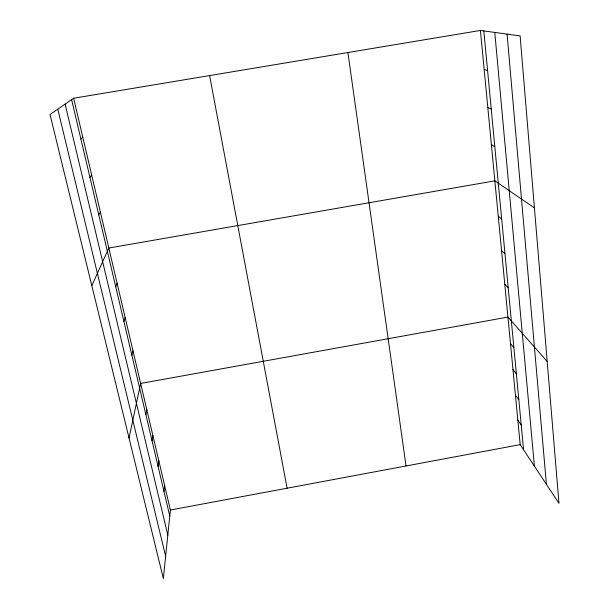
<?xml version="1.0" encoding="UTF-8"?>
<svg xmlns="http://www.w3.org/2000/svg" width="609" height="609" viewBox="0 0 609 609"><rect width="100%" height="100%" fill="white"/><g stroke="black" fill="none" stroke-linecap="round" stroke-linejoin="round"><path stroke-width="0.91" d="M73.636 98.247L170.391 510.022L163.357 578.55L50.022 114.522L73.636 98.247L480.417 30.45L520.124 35.893L558.978 503.339L520.185 444.639L480.417 30.45M163.981 491.433L164.666 485.67M158.074 466.372L158.835 460.846M152.044 440.817L152.889 435.549M145.901 414.767L146.83 409.75M129.039 438.038L140.649 383.442L507.936 317.083L547.186 361.449M131.864 355.222L132.983 350.822M123.901 321.43L125.127 317.396M115.733 286.793L117.08 283.147M91.814 285.636L108.828 248.03L494.858 180.85L534.42 207.89M98.765 214.832L100.363 212.016M89.949 177.447L91.685 175.072M80.906 139.058L82.778 137.162M170.391 510.022L520.185 444.639M484.163 69.502L487.581 70.469M487.824 107.557L491.242 109.011M491.387 144.66L494.805 146.571M498.246 216.157L501.671 218.905M501.557 250.611L504.975 253.747M504.785 284.243L508.203 287.752M510.479 343.575L513.897 347.716M512.976 369.564L516.386 373.972M515.427 395.058L518.83 399.717M517.825 420.081L521.228 424.983M57.794 109.163L165.64 556.314M65.11 104.124L167.818 535.113M71.611 99.648L169.774 516.013M209.618 75.585L287.113 488.205M347.914 52.534L406.043 465.976M483.828 30.914L523.58 449.777M494.782 32.422L534.405 466.159M507.084 34.104L546.41 484.322"/></g></svg>
